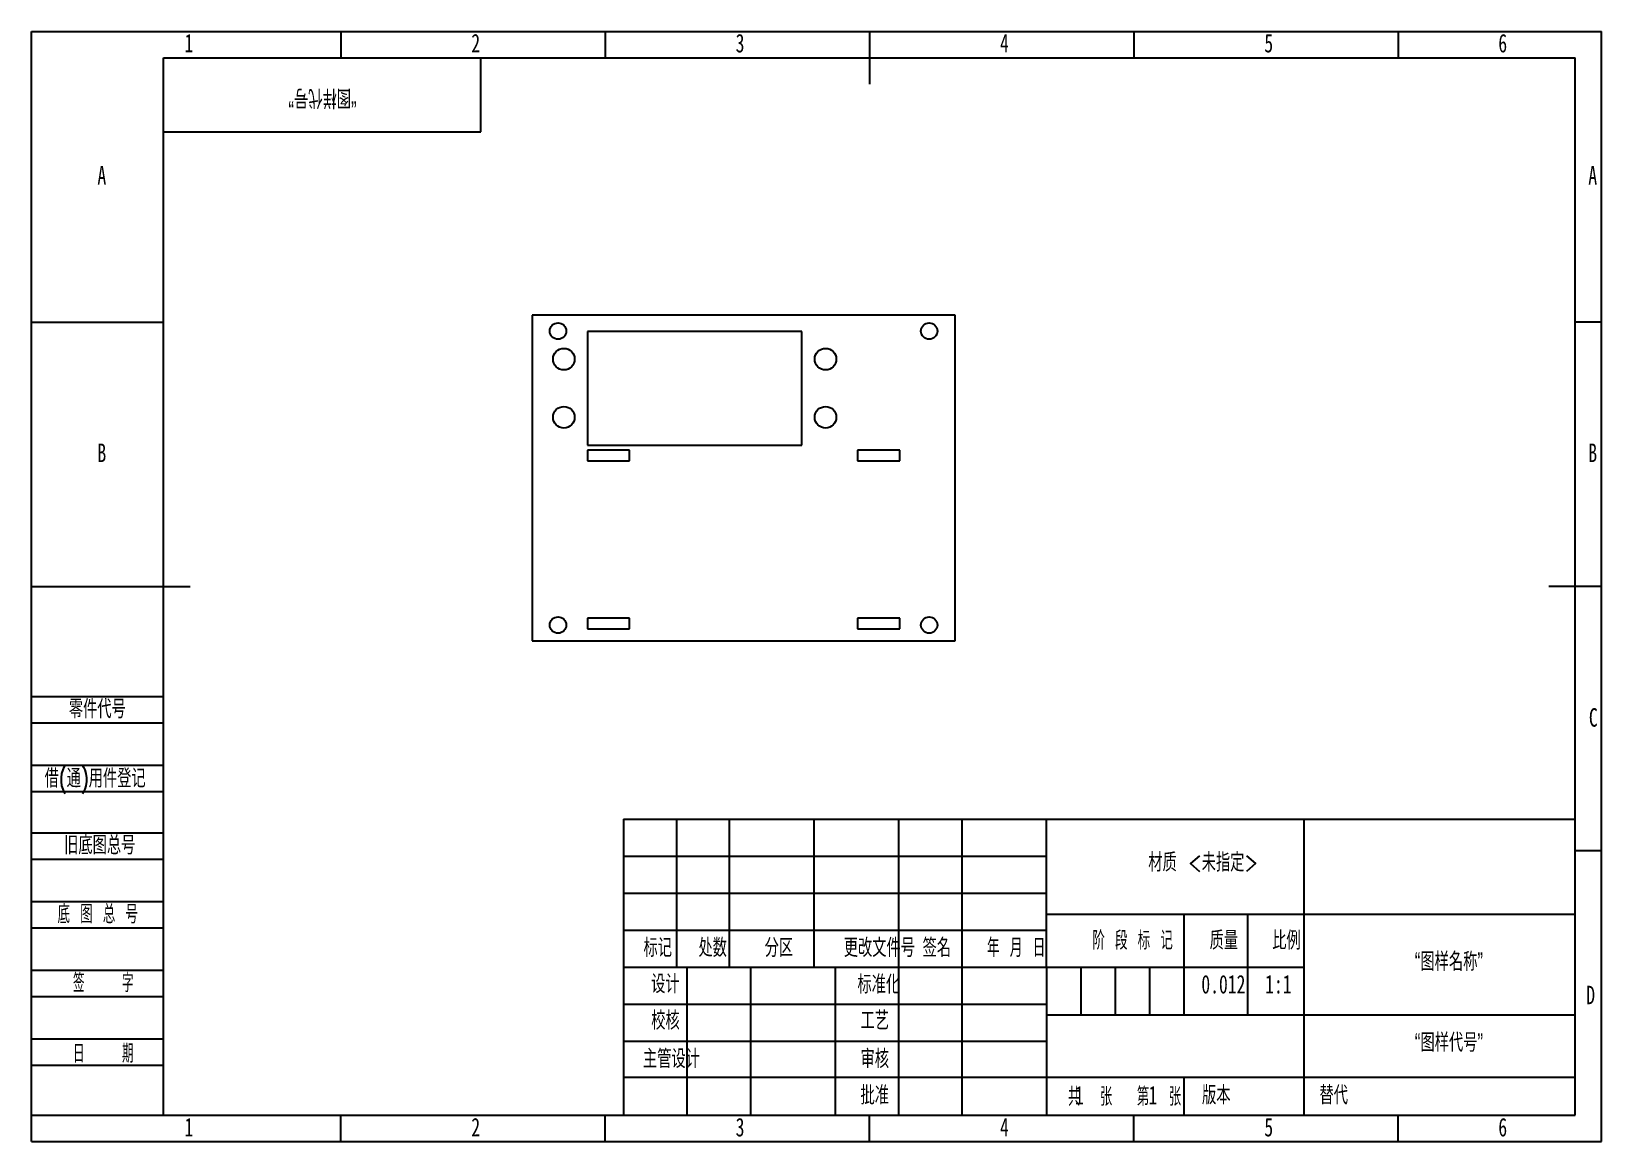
# Model space of a CAD drawing. Header units: millimetres. Extents: x 0 to 297, y 0 to 210.
import ezdxf

# ---------------------------------------------------------------- set-up
doc = ezdxf.new("R2010")
doc.units = ezdxf.units.MM
doc.layers.add('图框', color=7, linetype='Continuous')
doc.layers.add('粗实线层', color=7, linetype='Continuous', lineweight=25)
doc.styles.add('SLDTEXTSTYLE0', font='TXT', dxfattribs={"width": 0.7, "bigfont": 'bigfont'})
doc.styles.add('SLDTEXTSTYLE1', font='TXT', dxfattribs={"width": 0.6, "bigfont": 'bigfont'})
doc.styles.add('SLDTEXTSTYLE2', font='TXT', dxfattribs={"width": 0.614286, "bigfont": 'bigfont'})
doc.styles.add('SLDTEXTSTYLE3', font='TXT', dxfattribs={"width": 0.62, "bigfont": 'bigfont'})
doc.styles.add('SLDTEXTSTYLE4', font='TXT', dxfattribs={"width": 0.566667, "bigfont": 'bigfont'})
doc.styles.add('SLDTEXTSTYLE5', font='TXT', dxfattribs={"width": 0.7})

msp = doc.modelspace()

# ---------------------------------------------------------------- linework, layer by layer
at = {"color": 7, "linetype": 'Continuous', "lineweight": 25}
for p, q in [((174.71, 156.31), (94.71, 156.31)), ((94.71, 156.31), (94.71, 94.71)), ((174.71, 94.71), (174.71, 156.31)), ((145.71, 153.26), (105.21, 153.26)), ((105.21, 153.26), (105.21, 131.76)), ((145.71, 131.76), (145.71, 153.26)), ((113.16, 130.78), (105.16, 130.78)), ((105.16, 130.78), (105.16, 128.78)), ((105.21, 131.76), (145.71, 131.76)), ((113.16, 128.78), (113.16, 130.78)), ((164.25, 130.78), (156.25, 130.78)), ((156.25, 130.78), (156.25, 128.78)), ((164.25, 128.78), (164.25, 130.78)), ((105.16, 128.78), (113.16, 128.78)), ((156.25, 128.78), (164.25, 128.78)), ((113.16, 99), (105.16, 99)), ((105.16, 99), (105.16, 97)), ((113.16, 97), (113.16, 99)), ((156.25, 99), (156.25, 97)), ((164.25, 99), (156.25, 99)), ((164.25, 97), (164.25, 99)), ((105.16, 97), (113.16, 97)), ((156.25, 97), (164.25, 97)), ((94.71, 94.71), (174.71, 94.71))]:
    msp.add_line(p, q, dxfattribs=at)
for centre, radius in [((99.61, 153.31), 1.55), ((169.81, 153.31), 1.55), ((100.71, 148.01), 2.04), ((150.21, 148.01), 2.04), ((100.71, 137.01), 2.04), ((150.21, 137.01), 2.04), ((99.61, 97.71), 1.55), ((169.81, 97.71), 1.55)]:
    msp.add_circle(centre, radius, dxfattribs=at)
at = {"layer": '图框'}
for p, q in [((0, 0), (0, 210)), ((0, 210), (297, 210)), ((58.5, 210), (58.5, 205)), ((108.5, 210), (108.5, 205)), ((208.5, 210), (208.5, 205)), ((258.5, 210), (258.5, 205)), ((297, 0), (297, 210)), ((0, 155), (25, 155)), ((297, 155), (292, 155)), ((0, 84.22), (25, 84.22)), ((0, 79.22), (25, 79.22)), ((0, 71.22), (25, 71.22)), ((0, 66.22), (25, 66.22)), ((0, 58.43), (25, 58.43)), ((112, 54), (192, 54)), ((297, 55), (292, 55)), ((0, 53.43), (25, 53.43)), ((0, 45.43), (25, 45.43)), ((112, 47), (192, 47)), ((0, 40.43), (25, 40.43)), ((198.5, 33), (198.5, 24)), ((205, 33), (205, 24)), ((211.5, 33), (211.5, 24)), ((0, 32.43), (25, 32.43)), ((0, 27.43), (25, 27.43)), ((0, 19.43), (25, 19.43)), ((0, 14.43), (25, 14.43)), ((0, 5), (25, 5)), ((58.5, 0), (58.5, 5)), ((108.5, 0), (108.5, 5)), ((208.5, 0), (208.5, 5)), ((258.5, 0), (258.5, 5)), ((0, 0), (297, 0))]:
    msp.add_line(p, q, dxfattribs=at)
at = {"layer": '图框', "lineweight": 25}
for p, q in [((158.5, 210), (158.5, 200)), ((0, 105), (30, 105)), ((297, 105), (287, 105)), ((112, 61), (112, 5)), ((112, 61), (292, 61)), ((122, 61), (122, 33)), ((132, 61), (132, 33)), ((148, 61), (148, 33)), ((164, 61), (164, 5)), ((176, 61), (176, 5)), ((191.97, 61.05), (192, 5)), ((240.69, 61), (240.69, 5)), ((191.98, 43.05), (291.98, 43.05)), ((218, 43.07), (218, 24.07)), ((230, 43), (230, 24)), ((112, 40), (192, 40)), ((112, 33), (192, 33)), ((124, 33), (124, 5)), ((136, 33), (136, 5)), ((152, 33), (152, 5)), ((192.02, 33), (240.69, 33)), ((112, 26), (192, 26)), ((192, 24), (292, 24)), ((112, 19), (192, 19)), ((112, 12.17), (192, 12.17)), ((192, 12.17), (292, 12.17)), ((218, 12.17), (218, 5)), ((25, 5), (292, 5)), ((158.5, 0), (158.5, 5))]:
    msp.add_line(p, q, dxfattribs=at)
at = {"layer": '图框', "linetype": 'Continuous', "lineweight": 25}
for p, q in [((25, 5), (25, 205)), ((25, 205), (292, 205)), ((292, 5), (292, 205))]:
    msp.add_line(p, q, dxfattribs=at)
at = {"layer": '粗实线层'}
for p, q in [((85, 191), (85, 205)), ((25, 191), (85, 191))]:
    msp.add_line(p, q, dxfattribs=at)

# ---------------------------------------------------------------- texts
at = {"layer": '图框', "char_height": 3.5}
for s, insert, attachment_point, style in [('1', (29.79, 209.53), 2, 'SLDTEXTSTYLE5'), ('2', (84.04, 209.53), 2, 'SLDTEXTSTYLE5'), ('3', (134.04, 209.53), 2, 'SLDTEXTSTYLE5'), ('4', (184.04, 209.53), 2, 'SLDTEXTSTYLE5'), ('5', (234.04, 209.53), 2, 'SLDTEXTSTYLE5'), ('6', (278.3, 209.53), 2, 'SLDTEXTSTYLE5'), ('A', (13.32, 184.53), 2, 'SLDTEXTSTYLE5'), ('A', (295.32, 184.53), 2, 'SLDTEXTSTYLE5'), ('B', (13.32, 132.03), 2, 'SLDTEXTSTYLE5'), ('B', (295.32, 132.03), 2, 'SLDTEXTSTYLE5'), ('零件代号', (7.08, 83.58), 1, 'SLDTEXTSTYLE0'), ('C', (295.43, 81.98), 2, 'SLDTEXTSTYLE5'), ('借(通)用件登记', (2.5, 70.47), 1, 'SLDTEXTSTYLE0'), ('旧底图总号', (6.19, 57.82), 1, 'SLDTEXTSTYLE0'), ('材质 <未指定>', (221.61, 54.58), 2, 'SLDTEXTSTYLE0'), ('底 图 总 号', (4.95, 44.77), 1, 'SLDTEXTSTYLE2'), ('标记', (118.48, 38.42), 2, 'SLDTEXTSTYLE0'), ('处数', (128.87, 38.42), 2, 'SLDTEXTSTYLE0'), ('分区', (141.39, 38.42), 2, 'SLDTEXTSTYLE0'), ('更改文件号', (160.39, 38.42), 2, 'SLDTEXTSTYLE0'), ('签名', (171.26, 38.42), 2, 'SLDTEXTSTYLE0'), ('年 月 日', (186.26, 38.42), 2, 'SLDTEXTSTYLE3'), ('阶 段 标 记', (208.29, 39.81), 2, 'SLDTEXTSTYLE2'), ('质量', (225.55, 39.81), 2, 'SLDTEXTSTYLE0'), ('比例', (237.4, 39.81), 2, 'SLDTEXTSTYLE0'), ('“图样名称”', (268.12, 35.79), 2, 'SLDTEXTSTYLE0'), ('签    字', (13.59, 31.76), 2, 'SLDTEXTSTYLE4'), ('设计', (119.93, 31.56), 2, 'SLDTEXTSTYLE0'), ('标准化', (160.29, 31.49), 2, 'SLDTEXTSTYLE0'), ('0.012', (225.46, 31.52), 2, 'SLDTEXTSTYLE5'), ('1:1', (235.86, 31.52), 2, 'SLDTEXTSTYLE5'), ('D', (294.93, 29.48), 2, 'SLDTEXTSTYLE5'), ('校核', (119.93, 24.68), 2, 'SLDTEXTSTYLE0'), ('工艺', (159.52, 24.64), 2, 'SLDTEXTSTYLE0'), ('“图样代号”', (268.13, 20.49), 2, 'SLDTEXTSTYLE0'), ('日    期', (13.59, 18.41), 2, 'SLDTEXTSTYLE4'), ('主管设计', (121.07, 17.4), 2, 'SLDTEXTSTYLE0'), ('审核', (159.52, 17.4), 2, 'SLDTEXTSTYLE0'), ('批准', (159.52, 10.52), 2, 'SLDTEXTSTYLE0'), ('共  张', (200.26, 10.26), 2, 'SLDTEXTSTYLE1'), ('1', (197.39, 10.53), 1, 'SLDTEXTSTYLE5'), ('第  张', (213.29, 10.26), 2, 'SLDTEXTSTYLE1'), ('1', (211.3, 10.53), 1, 'SLDTEXTSTYLE5'), ('版本', (224.12, 10.53), 2, 'SLDTEXTSTYLE0'), ('替代', (243.64, 10.53), 1, 'SLDTEXTSTYLE0'), ('1', (29.79, 4.48), 2, 'SLDTEXTSTYLE5'), ('2', (84.04, 4.48), 2, 'SLDTEXTSTYLE5'), ('3', (134.04, 4.48), 2, 'SLDTEXTSTYLE5'), ('4', (184.04, 4.48), 2, 'SLDTEXTSTYLE5'), ('5', (234.04, 4.48), 2, 'SLDTEXTSTYLE5'), ('6', (278.3, 4.48), 2, 'SLDTEXTSTYLE5')]:
    msp.add_mtext(s, dxfattribs=dict(at, insert=insert, attachment_point=attachment_point, style=style))
at = {"layer": '图框', "insert": (55.07, 195.65), "char_height": 3.5, "attachment_point": 2, "rotation": 180, "style": 'SLDTEXTSTYLE0'}
msp.add_mtext('“图样代号”', dxfattribs=at)

doc.saveas('drawing.dxf')
